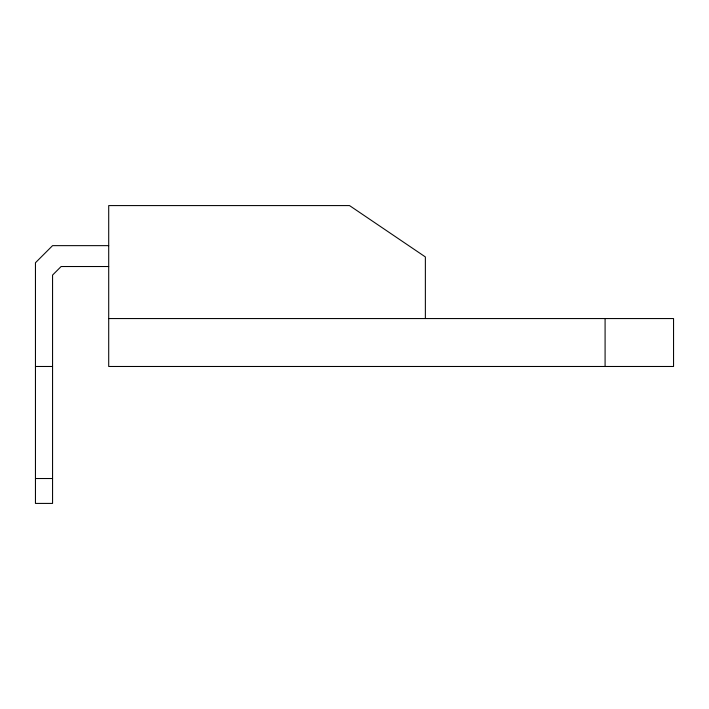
<?xml version="1.0" encoding="UTF-8"?>
<svg xmlns="http://www.w3.org/2000/svg" width="709" height="709" viewBox="0 0 709 709"><rect width="100%" height="100%" fill="white"/><g stroke="black" fill="none" stroke-linecap="round" stroke-linejoin="round"><path stroke-width="1.06" d="M108.707 245.642L52.563 245.642L35.45 262.755L35.45 503.417L52.563 503.417L52.563 275.083L61.125 266.522L108.707 266.522M108.707 318.554L673.55 318.554L673.55 366.482L108.707 366.482L108.707 205.583L349.519 205.583L425.365 256.933L425.365 318.554M35.45 366.482L52.563 366.482M35.45 478.522L52.563 478.522M605.087 318.554L605.087 366.482"/></g></svg>
